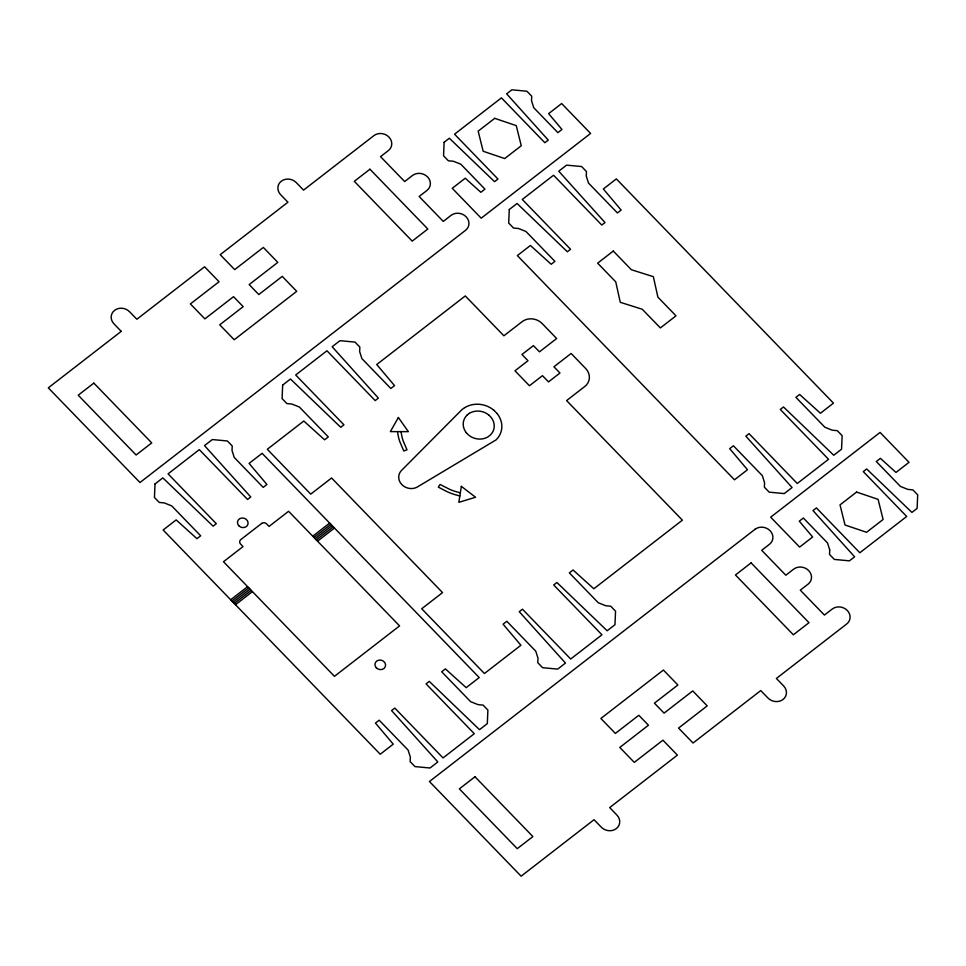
<?xml version="1.0" encoding="UTF-8"?>
<svg xmlns="http://www.w3.org/2000/svg" width="966" height="966" viewBox="0 0 966 966"><rect width="100%" height="100%" fill="white"/><g stroke="black" fill="none" stroke-linecap="round" stroke-linejoin="round"><path stroke-width="1.45" d="M467.025 415.126L469.355 413.315M230.681 599.753L247.61 586.64M312.73 536.202L329.66 523.077M231.888 601.009L248.817 587.883M313.926 537.446L330.867 524.333M233.084 602.253L250.025 589.139M315.133 538.69L332.062 525.576M234.291 603.496L251.22 590.383M316.341 539.934L333.27 526.82M235.499 604.74L252.428 591.627M317.548 541.177L334.478 528.064M464.791 407.567L462.968 408.823A23.752 21.035 16.5 0 0 460.758 410.816L401.313 470.647A11.93 10.566 16.5 0 0 401.796 484.558A11.93 10.566 16.5 0 0 417.034 487.178L496.077 439.88A23.305 20.636 16.5 0 0 497.188 413.653M460.335 492.841L454.769 491.271A53.649 47.503 16.5 0 1 449.854 489.436L440.061 484.449L438.31 487.13L447.439 491.839A59.131 52.357 16.5 0 0 453.96 494.338L459.84 495.981M493.976 410.321L497.2 413.641M488.965 415.163L491.114 417.397A15.649 13.862 16.5 0 1 490.366 435.014L488.035 436.825A15.649 13.862 16.5 0 1 468.462 434.942L466.276 432.744M401.023 431.633L401.916 436.535A51.862 45.921 16.5 0 0 403.172 440.919L407 449.842L403.764 450.965L399.743 441.474A57.26 50.691 16.5 0 1 398.415 436.801L397.485 431.621M464.827 407.616A23.305 20.636 16.5 0 1 494.012 410.369M466.324 432.744A15.649 13.862 16.5 0 1 467.073 415.126M469.379 413.339A15.649 13.862 16.5 0 1 488.977 415.187M155.031 483.942L154.451 497.466L159.281 502.453L164.292 502.924L171.731 505.894L200.674 535.792L196.955 538.678L176.162 519.901L163.133 529.996L380.242 754.241L393.247 744.158L375.436 723.075L379.167 720.189L408.111 750.087L410.333 757.09L410.139 761.594L414.957 766.581L430.015 768.006L437.827 761.945L391.58 710.565L394.792 708.078L443.044 757.912L474.294 733.701L426.042 683.868L429.254 681.38L479.498 729.668L487.323 723.606L487.89 710.082L483.072 705.095L478.049 704.625L470.623 701.654L441.679 671.756L445.398 668.883L466.18 687.659L479.221 677.564L262.112 453.32L249.095 463.402L266.906 484.485L263.187 487.371L234.243 457.461L232.021 450.47L232.214 445.954L227.384 440.979L212.339 439.554L204.526 445.604L250.762 496.983L247.562 499.47L199.31 449.637L168.06 473.859L216.299 523.681L213.1 526.168L162.843 477.892L155.031 483.942M282.664 385.072L282.084 398.596L286.914 403.583L291.925 404.054L299.363 407.024L328.307 436.922L324.588 439.808L303.795 421.019L267.316 449.287L310.738 494.133L331.58 477.989L442.549 592.605L421.707 608.749L484.425 673.519L520.903 645.264L503.093 624.181L506.824 621.295L535.768 651.193L537.99 658.196L537.796 662.7L542.614 667.687L557.672 669.112L565.484 663.062L519.237 611.671L522.449 609.196L570.689 659.017L601.951 634.807L553.699 584.973L556.911 582.498L607.155 630.774L614.98 624.724L615.547 611.188L610.729 606.213L605.706 605.73L598.28 602.772L569.336 572.874L573.055 569.988L593.836 588.765L682.382 520.167L566.595 400.576L584.828 386.448A14.321 12.679 16.5 0 0 585.601 368.42L571.123 353.471L553.929 366.778L559.966 373.009L548.507 381.896L542.469 375.665L529.453 385.748L514.975 370.799L527.991 360.716L521.966 354.486L533.425 345.611L539.463 351.829L556.645 338.523L542.18 323.574A14.321 12.679 16.5 0 0 522.111 321.678L503.878 335.794L465.274 295.934L376.728 364.532L394.539 385.615L390.819 388.489L361.876 358.591L359.654 351.6L359.847 347.084L355.017 342.097L339.972 340.684L332.159 346.734L378.394 398.113L375.194 400.6L326.943 350.767L295.693 374.989L343.932 424.811L340.732 427.298L290.476 379.022L282.664 385.072M444.131 142.268L443.551 155.792L448.369 160.779L453.392 161.25L460.818 164.208L484.944 189.131L480.851 192.294L465.262 178.215L452.245 188.298L481.201 218.195L590.6 133.441L561.644 103.543L548.616 113.65L561.971 129.456L557.877 132.632L533.751 107.721L531.529 100.718L531.723 96.202L526.905 91.227L511.847 89.802L506.643 93.835L548.253 140.082L544.848 142.714L501.426 97.868L454.551 134.189L497.973 179.036L494.556 181.68L449.335 138.223L444.131 142.268M509.275 209.525L508.696 223.049L513.526 228.036L518.537 228.507L525.963 231.478L554.919 261.375L551.2 264.261L530.406 245.473L517.365 255.579L734.486 479.812L747.491 469.742L729.68 448.659L733.399 445.773L762.355 475.67L764.565 482.674L764.384 487.178L769.202 492.165L784.259 493.578L792.072 487.528L745.824 436.149L749.036 433.662L797.276 483.495L828.538 459.285L780.287 409.451L783.498 406.964L833.743 455.252L841.555 449.19L842.135 435.666L837.305 430.679L832.294 430.208L824.867 427.238L795.912 397.34L799.643 394.466L820.424 413.243L833.465 403.136L616.344 178.903L603.339 188.986L621.15 210.069L617.431 212.943L588.475 183.045L586.265 176.054L586.447 171.537L581.629 166.55L566.571 165.138L558.759 171.187L605.006 222.566L601.794 225.054L553.554 175.22L522.292 199.443L570.544 249.264L567.332 251.752L517.088 203.476L509.275 209.525M829.722 549.932L829.528 554.436L834.346 559.423L849.404 560.848L854.608 556.814L812.986 510.567L816.403 507.923L859.825 552.769L906.7 516.46L863.278 471.601L866.683 468.969L911.916 512.415L917.12 508.382L917.7 494.858L912.87 489.871L907.859 489.4L900.433 486.429L876.307 461.519L880.4 458.343L895.989 472.434L909.03 462.328L880.074 432.43L770.675 517.184L799.631 547.082L812.635 536.999L799.28 521.181L803.374 518.018L827.5 542.928L829.722 549.932M461.362 486.369L458.838 502.332L475.586 497.249L461.362 486.369M398.378 417.517L390.349 431.609L408.376 431.657L398.378 417.517M121.233 331.35L48.3 387.849L139.973 482.529L465.552 230.306A10.747 9.515 16.5 0 0 466.131 216.782A10.747 9.515 16.5 0 0 451.086 215.358L443.273 221.419L419.147 196.496L426.96 190.447A10.747 9.515 16.5 0 0 427.54 176.911A10.747 9.515 16.5 0 0 412.482 175.498L404.669 181.548L380.544 156.637L388.368 150.575A10.747 9.515 16.5 0 0 388.936 137.051A10.747 9.515 16.5 0 0 373.89 135.626L303.565 190.109L296.321 182.634A10.747 9.515 16.5 0 0 281.275 181.21A10.747 9.515 16.5 0 0 280.695 194.746L287.928 202.22L220.212 254.674L234.69 269.623L263.332 247.429L277.81 262.378L249.156 284.584L258.803 294.545L282.253 276.385L296.719 291.334L234.207 339.754L219.741 324.805L243.178 306.657L233.531 296.683L204.877 318.877L190.399 303.928L219.053 281.734L204.587 266.785L136.858 319.251L129.625 311.776A10.747 9.515 16.5 0 0 114.568 310.352A10.747 9.515 16.5 0 0 114 323.876L121.233 331.35M93.835 383.104L78.21 395.203L136.109 454.998L151.734 442.899L93.835 383.104M369.942 169.219L354.305 181.318L412.204 241.114L427.829 229.014L369.942 169.219M494.713 118.335L478.17 131.147L483.169 151.264L504.711 158.557L521.254 145.745L516.255 125.628L494.713 118.335M261.641 523.451L240.8 539.596A3.586 3.176 16.5 0 0 240.606 544.1L243.021 546.599L223.484 561.729L334.453 676.333L399.574 625.896L288.605 511.28L269.067 526.41L266.652 523.922A3.586 3.176 16.5 0 0 261.641 523.451M613.277 251.051L597.64 263.163L615.74 281.843L620.281 302.31L642.269 309.253L660.37 327.933L675.995 315.834L657.894 297.142L653.354 276.674L631.366 269.731L613.277 251.051M755.038 529.296L429.447 781.518L521.121 876.198L594.054 819.699L601.287 827.174A10.747 9.515 16.5 0 0 616.344 828.599A10.747 9.515 16.5 0 0 616.912 815.075L609.679 807.6L677.408 755.134L662.93 740.185L634.276 762.379L619.798 747.43L648.452 725.237L638.804 715.263L615.366 733.423L600.888 718.475L663.4 670.054L677.878 685.003L654.429 703.163L664.077 713.125L692.731 690.932L707.209 705.88L678.555 728.074L693.033 743.023L760.749 690.569L767.994 698.044A10.747 9.515 16.5 0 0 783.04 699.456A10.747 9.515 16.5 0 0 783.619 685.932L776.386 678.458L846.711 623.976A10.747 9.515 16.5 0 0 847.279 610.452A10.747 9.515 16.5 0 0 832.233 609.027L824.421 615.076L800.295 590.166L808.107 584.116A10.747 9.515 16.5 0 0 808.687 570.58A10.747 9.515 16.5 0 0 793.641 569.167L785.817 575.217L761.703 550.306L769.516 544.244A10.747 9.515 16.5 0 0 770.095 530.72A10.747 9.515 16.5 0 0 755.038 529.296M474.994 776.761L459.357 788.872L517.257 848.667L532.882 836.568L474.994 776.761M751.089 562.876L735.464 574.987L793.352 634.783L808.989 622.684L751.089 562.876M856.564 492.068L840.022 504.88L845.021 524.997L866.562 532.29L883.105 519.479L878.106 499.362L856.564 492.068M376.281 667.76A5.373 4.758 16.5 0 0 385.325 666.649A5.373 4.758 16.5 0 0 379.227 660.056A5.373 4.758 16.5 0 0 376.281 667.76M238.783 525.733A5.373 4.758 16.5 0 0 247.827 524.635A5.373 4.758 16.5 0 0 241.717 518.03A5.373 4.758 16.5 0 0 238.783 525.733"/></g></svg>
